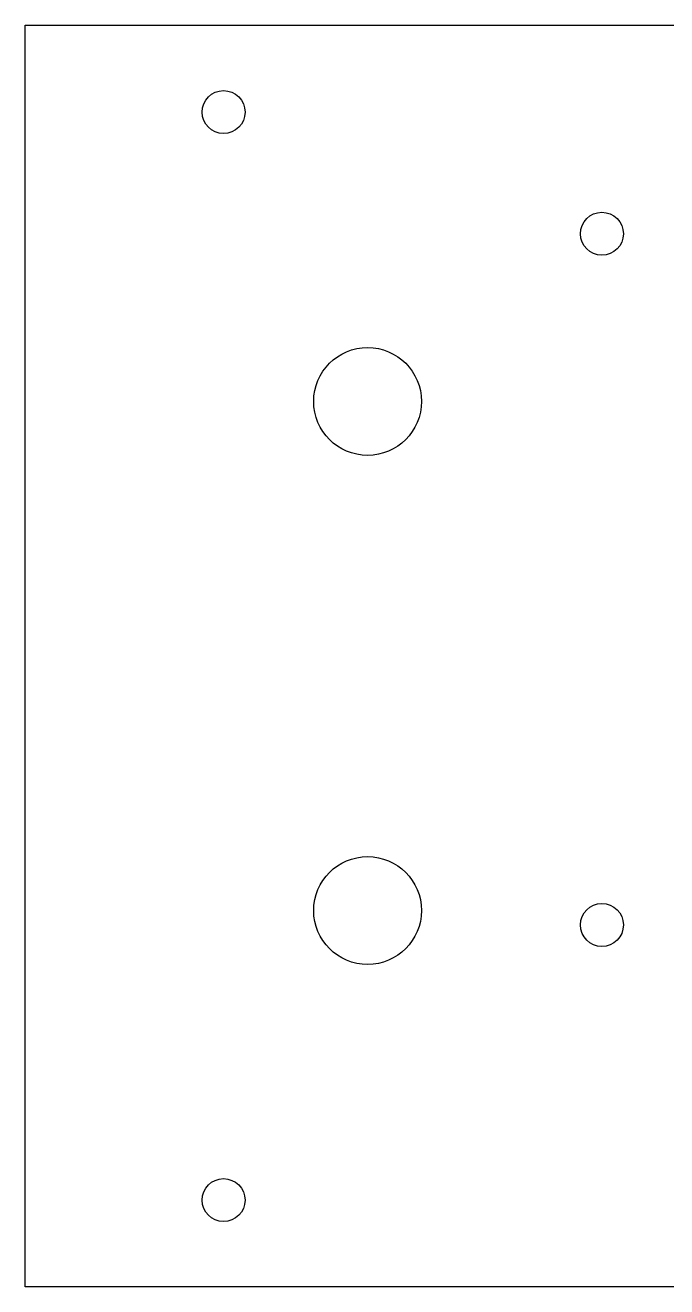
# Model space of a CAD drawing. Header units: millimetres. Extents: x 0 to 494, y 0 to 218.
# Drawn here: x 0 to 44.8, y 0 to 88.2 of the extents above; entities that cross this region are included whole.
import ezdxf

# ---------------------------------------------------------------- set-up
doc = ezdxf.new("R2010")
doc.units = ezdxf.units.MM

msp = doc.modelspace()

# ---------------------------------------------------------------- linework, layer by layer
at = {"color": 1}
msp.add_lwpolyline([(-0.014, 88.158), (158.08, 88.158), (158.08, -0.011), (-0.014, -0.011)], close=True, dxfattribs=at)
for centre, radius in [((13.855, 82.088), 1.5), ((40.304, 73.584), 1.5), ((23.921, 61.864), 3.768), ((23.921, 26.285), 3.768), ((40.304, 25.274), 1.5), ((13.855, 6.045), 1.5)]:
    msp.add_circle(centre, radius, dxfattribs=at)

doc.saveas('drawing.dxf')
